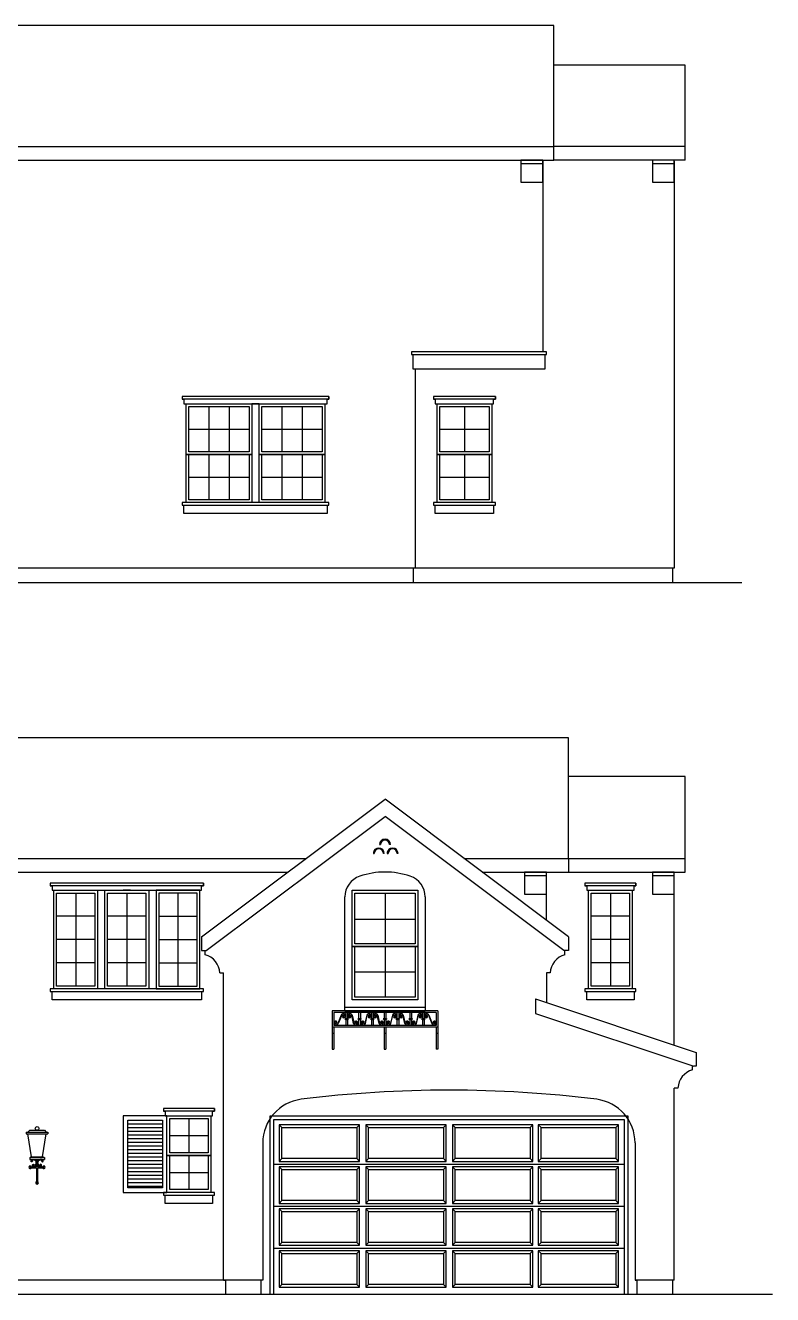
# Model space of a CAD drawing. Extents: x -5023 to 1783, y -1938 to 0.
# Drawn here: x -2424 to -2014, y -786 to -90 of the extents above; entities that cross this region are included whole.
import ezdxf

# ---------------------------------------------------------------- set-up
doc = ezdxf.new("R2010")
doc.units = 0
doc.header["$LTSCALE"] = 48
doc.header["$MEASUREMENT"] = 0
for name, color, linetype in [('1EL-7', 7, 'CONTINUOUS'), ('A-EXT ELEV', 7, 'CONTINUOUS'), ('A-EXT ELEV CORBELS', 3, 'CONTINUOUS'), ('A-EXT ELEV DR-WDO', 240, 'CONTINUOUS'), ('A-EXT ELEV TRIM', 42, 'CONTINUOUS'), ('A-SECT', 7, 'CONTINUOUS'), ('EL-BASE', 1, 'CONTINUOUS')]:
    doc.layers.add(name, color=color, linetype=linetype)

# ---------------------------------------------------------------- blocks, each defined once
blk = doc.blocks.new('A$C4E281F30')
at = {"layer": 'A-EXT ELEV DR-WDO'}
for p, q in [((-191, -5), (-191, -25)), ((-147, -5), (-191, -5)), ((-191, -5), (-189.5, -6.5)), ((-189.5, -6.5), (-148.5, -6.5)), ((-189.5, -23.5), (-189.5, -6.5)), ((-147, -5), (-148.5, -6.5)), ((-148.5, -6.5), (-148.5, -23.5)), ((-147, -25), (-147, -5)), ((-143.5, -5), (-143.5, -25)), ((-99.5, -5), (-143.5, -5)), ((-143.5, -5), (-142, -6.5)), ((-142, -6.5), (-101, -6.5)), ((-142, -23.5), (-142, -6.5)), ((-99.5, -5), (-101, -6.5)), ((-101, -6.5), (-101, -23.5)), ((-99.5, -25), (-99.5, -5)), ((-96, -5), (-96, -25)), ((-52, -5), (-96, -5)), ((-96, -5), (-94.5, -6.5)), ((-94.5, -6.5), (-53.5, -6.5)), ((-94.5, -23.5), (-94.5, -6.5)), ((-52, -5), (-53.5, -6.5)), ((-53.5, -6.5), (-53.5, -23.5)), ((-52, -25), (-52, -5)), ((-49, -5), (-49, -25)), ((-5, -5), (-49, -5)), ((-49, -5), (-47.5, -6.5)), ((-47.5, -6.5), (-6.5, -6.5)), ((-47.5, -23.5), (-47.5, -6.5)), ((-5, -5), (-6.5, -6.5)), ((-6.5, -6.5), (-6.5, -23.5)), ((-5, -25), (-5, -5)), ((-194, -26.5), (-5, -26.5)), ((-191, -25), (-189.5, -23.5)), ((-191, -25), (-147, -25)), ((-148.5, -23.5), (-189.5, -23.5)), ((-147, -25), (-148.5, -23.5)), ((-143.5, -25), (-142, -23.5)), ((-143.5, -25), (-99.5, -25)), ((-101, -23.5), (-142, -23.5)), ((-99.5, -25), (-101, -23.5)), ((-96, -25), (-94.5, -23.5)), ((-96, -25), (-52, -25)), ((-53.5, -23.5), (-94.5, -23.5)), ((-52, -25), (-53.5, -23.5)), ((-49, -25), (-47.5, -23.5)), ((-49, -25), (-5, -25)), ((-6.5, -23.5), (-47.5, -23.5)), ((-5, -25), (-6.5, -23.5)), ((-5, -26.5), (-2, -26.5)), ((-191, -28), (-191, -48)), ((-147, -28), (-191, -28)), ((-191, -28), (-189.5, -29.5)), ((-189.5, -29.5), (-148.5, -29.5)), ((-189.5, -46.5), (-189.5, -29.5)), ((-147, -28), (-148.5, -29.5)), ((-148.5, -29.5), (-148.5, -46.5)), ((-147, -48), (-147, -28)), ((-143.5, -28), (-143.5, -48)), ((-99.5, -28), (-143.5, -28)), ((-143.5, -28), (-142, -29.5)), ((-142, -29.5), (-101, -29.5)), ((-142, -46.5), (-142, -29.5)), ((-99.5, -28), (-101, -29.5)), ((-101, -29.5), (-101, -46.5)), ((-99.5, -48), (-99.5, -28)), ((-96, -28), (-96, -48)), ((-52, -28), (-96, -28)), ((-96, -28), (-94.5, -29.5)), ((-94.5, -29.5), (-53.5, -29.5)), ((-94.5, -46.5), (-94.5, -29.5)), ((-52, -28), (-53.5, -29.5)), ((-53.5, -29.5), (-53.5, -46.5)), ((-52, -48), (-52, -28)), ((-49, -28), (-49, -48)), ((-5, -28), (-49, -28)), ((-49, -28), (-47.5, -29.5)), ((-47.5, -29.5), (-6.5, -29.5)), ((-47.5, -46.5), (-47.5, -29.5)), ((-5, -28), (-6.5, -29.5)), ((-6.5, -29.5), (-6.5, -46.5)), ((-5, -48), (-5, -28)), ((-191, -48), (-189.5, -46.5)), ((-191, -48), (-147, -48)), ((-148.5, -46.5), (-189.5, -46.5)), ((-147, -48), (-148.5, -46.5)), ((-143.5, -48), (-142, -46.5)), ((-143.5, -48), (-99.5, -48)), ((-101, -46.5), (-142, -46.5)), ((-99.5, -48), (-101, -46.5)), ((-96, -48), (-94.5, -46.5)), ((-96, -48), (-52, -48)), ((-53.5, -46.5), (-94.5, -46.5)), ((-52, -48), (-53.5, -46.5)), ((-49, -48), (-47.5, -46.5)), ((-49, -48), (-5, -48)), ((-6.5, -46.5), (-47.5, -46.5)), ((-5, -48), (-6.5, -46.5)), ((-194, -49.5), (-5, -49.5)), ((-191, -51), (-191, -71)), ((-147, -51), (-191, -51)), ((-191, -51), (-189.5, -52.5)), ((-189.5, -52.5), (-148.5, -52.5)), ((-189.5, -69.5), (-189.5, -52.5)), ((-147, -51), (-148.5, -52.5)), ((-148.5, -52.5), (-148.5, -69.5)), ((-147, -71), (-147, -51)), ((-143.5, -51), (-143.5, -71)), ((-99.5, -51), (-143.5, -51)), ((-143.5, -51), (-142, -52.5)), ((-142, -52.5), (-101, -52.5)), ((-142, -69.5), (-142, -52.5)), ((-99.5, -51), (-101, -52.5)), ((-101, -52.5), (-101, -69.5)), ((-99.5, -71), (-99.5, -51)), ((-96, -51), (-96, -71)), ((-52, -51), (-96, -51)), ((-96, -51), (-94.5, -52.5)), ((-94.5, -52.5), (-53.5, -52.5)), ((-94.5, -69.5), (-94.5, -52.5)), ((-52, -51), (-53.5, -52.5)), ((-53.5, -52.5), (-53.5, -69.5)), ((-52, -71), (-52, -51)), ((-49, -51), (-49, -71)), ((-5, -51), (-49, -51)), ((-49, -51), (-47.5, -52.5)), ((-47.5, -52.5), (-6.5, -52.5)), ((-47.5, -69.5), (-47.5, -52.5)), ((-5, -51), (-6.5, -52.5)), ((-6.5, -52.5), (-6.5, -69.5)), ((-5, -49.5), (-2, -49.5)), ((-5, -71), (-5, -51)), ((-191, -71), (-189.5, -69.5)), ((-148.5, -69.5), (-189.5, -69.5)), ((-147, -71), (-148.5, -69.5)), ((-143.5, -71), (-142, -69.5)), ((-101, -69.5), (-142, -69.5)), ((-99.5, -71), (-101, -69.5)), ((-96, -71), (-94.5, -69.5)), ((-53.5, -69.5), (-94.5, -69.5)), ((-52, -71), (-53.5, -69.5)), ((-49, -71), (-47.5, -69.5)), ((-6.5, -69.5), (-47.5, -69.5)), ((-5, -71), (-6.5, -69.5)), ((-194, -72.5), (-5, -72.5)), ((-191, -71), (-147, -71)), ((-191, -74), (-191, -94)), ((-147, -74), (-191, -74)), ((-191, -74), (-189.5, -75.5)), ((-189.5, -75.5), (-148.5, -75.5)), ((-189.5, -92.5), (-189.5, -75.5)), ((-147, -74), (-148.5, -75.5)), ((-148.5, -75.5), (-148.5, -92.5)), ((-147, -94), (-147, -74)), ((-143.5, -71), (-99.5, -71)), ((-143.5, -74), (-143.5, -94)), ((-99.5, -74), (-143.5, -74)), ((-143.5, -74), (-142, -75.5)), ((-142, -75.5), (-101, -75.5)), ((-142, -92.5), (-142, -75.5)), ((-99.5, -74), (-101, -75.5)), ((-101, -75.5), (-101, -92.5)), ((-99.5, -94), (-99.5, -74)), ((-96, -71), (-52, -71)), ((-96, -74), (-96, -94)), ((-52, -74), (-96, -74)), ((-96, -74), (-94.5, -75.5)), ((-94.5, -75.5), (-53.5, -75.5)), ((-94.5, -92.5), (-94.5, -75.5)), ((-52, -74), (-53.5, -75.5)), ((-53.5, -75.5), (-53.5, -92.5)), ((-52, -94), (-52, -74)), ((-49, -71), (-5, -71)), ((-49, -74), (-49, -94)), ((-5, -74), (-49, -74)), ((-49, -74), (-47.5, -75.5)), ((-49, -74), (-49, -94)), ((-5, -74), (-49, -74)), ((-49, -74), (-47.5, -75.5)), ((-47.5, -75.5), (-6.5, -75.5)), ((-47.5, -92.5), (-47.5, -75.5)), ((-47.5, -75.5), (-6.5, -75.5)), ((-47.5, -92.5), (-47.5, -75.5)), ((-5, -74), (-6.5, -75.5)), ((-5, -74), (-6.5, -75.5)), ((-6.5, -75.5), (-6.5, -92.5)), ((-6.5, -75.5), (-6.5, -92.5)), ((-5, -72.5), (-2, -72.5)), ((-5, -94), (-5, -74)), ((-5, -94), (-5, -74)), ((-191, -94), (-189.5, -92.5)), ((-191, -94), (-147, -94)), ((-148.5, -92.5), (-189.5, -92.5)), ((-147, -94), (-148.5, -92.5)), ((-143.5, -94), (-142, -92.5)), ((-143.5, -94), (-99.5, -94)), ((-101, -92.5), (-142, -92.5)), ((-99.5, -94), (-101, -92.5)), ((-96, -94), (-94.5, -92.5)), ((-96, -94), (-52, -94)), ((-53.5, -92.5), (-94.5, -92.5)), ((-52, -94), (-53.5, -92.5)), ((-49, -94), (-47.5, -92.5)), ((-49, -94), (-47.5, -92.5)), ((-49, -94), (-5, -94)), ((-49, -94), (-5, -94)), ((-6.5, -92.5), (-47.5, -92.5)), ((-6.5, -92.5), (-47.5, -92.5)), ((-5, -94), (-6.5, -92.5)), ((-5, -94), (-6.5, -92.5))]:
    blk.add_line(p, q, dxfattribs=at)
blk.add_lwpolyline([(-196, -98), (-196, 0), (0, 0), (0, -98)], dxfattribs=at)
blk.add_lwpolyline([(-194, -2), (-2, -2), (-2, -98), (-194, -98)], close=True, dxfattribs=at)
blk = doc.blocks.new('A$C251E2BD5')
at = {"layer": 'A-EXT ELEV DR-WDO'}
for p, q in [((-12, -1.5), (-12, -52.5)), ((-1.5, -14.25), (-22.5, -14.25)), ((-1.5, -27), (-22.5, -27)), ((-1.5, -39.75), (-22.5, -39.75))]:
    blk.add_line(p, q, dxfattribs=at)
for points in [[(-24, 0), (0, 0), (0, -54), (-24, -54)], [(-22.5, -1.5), (-1.5, -1.5), (-1.5, -52.5), (-22.5, -52.5)]]:
    blk.add_lwpolyline(points, close=True, dxfattribs=at)

msp = doc.modelspace()

# ---------------------------------------------------------------- linework, layer by layer
at = {"layer": '1EL-7'}
for p, q in [((-2316.9208, -609.26112), (-2314.92126, -609.26112)), ((-2135.92172, -609.26112), (-2137.92126, -609.26112)), ((-2248.42126, -630), (-2204.42126, -630)), ((-2065.92172, -672.34348), (-2067.92126, -672.34348))]:
    msp.add_line(p, q, dxfattribs=at)
for centre, radius, start, end in [((-2191.42126, -1331.14037), 657.64037, 82.92571587, 97.07428413), ((-2269.42126, -702.31913), 24, 97.16249233, 180), ((-2113.42126, -702.31913), 24, 0, 82.83750767)]:
    msp.add_arc(centre, radius, start, end, dxfattribs=at)
at = {"layer": 'A-EXT ELEV'}
for p, q in [((-2133.92126, -90.15286), (-2705.92126, -90.15286)), ((-2133.92126, -156.52786), (-2133.92126, -90.15286)), ((-2061.92126, -111.90286), (-2133.92126, -111.90286)), ((-2061.92126, -164.02786), (-2061.92126, -111.90286)), ((-2775.92126, -156.52786), (-2133.92126, -156.52786)), ((-2133.92126, -164.02786), (-2133.92126, -156.52786)), ((-2061.92126, -156.52786), (-2133.92126, -156.52786)), ((-2775.92126, -164.02786), (-2133.92126, -164.02786)), ((-2139.92126, -164.52786), (-2139.92126, -269)), ((-2061.92126, -164.02786), (-2133.92126, -164.02786)), ((-2067.92126, -164.52786), (-2067.92126, -387.5)), ((-2209.92812, -278.5), (-2209.92812, -387.5)), ((-2295.42812, -297.5), (-2299.42812, -297.5)), ((-2067.92126, -387.5), (-2553.92126, -387.5)), ((-2209.92812, -387.5), (-2210.92812, -387.5)), ((-2210.92812, -387.5), (-2210.92812, -395.5)), ((-2067.92126, -387.5), (-2068.92126, -387.5)), ((-2068.92126, -387.5), (-2068.92126, -395.5)), ((-2030.87872, -395.5), (-2832.0213, -395.5)), ((-2125.92126, -480.52786), (-2660.42126, -480.52786)), ((-2125.92126, -546.52786), (-2125.92126, -480.52786)), ((-2061.92126, -501.65286), (-2125.92126, -501.65286)), ((-2061.92126, -546.52786), (-2061.92126, -501.65286)), ((-2326.92126, -589.5), (-2226.42126, -514.125)), ((-2125.92126, -589.5), (-2226.42126, -514.125)), ((-2324.42126, -597), (-2226.42126, -523.5)), ((-2128.42126, -597), (-2226.42126, -523.5)), ((-2229.42126, -538.94765), (-2228.92126, -538.94765)), ((-2223.42126, -538.94765), (-2223.92126, -538.94765)), ((-2775.92126, -546.52786), (-2269.62508, -546.52786)), ((-2232.83403, -543.84686), (-2232.33403, -543.84686)), ((-2226.83403, -543.84686), (-2227.33403, -543.84686)), ((-2225.30095, -543.84686), (-2224.80095, -543.84686)), ((-2219.30095, -543.84686), (-2219.80095, -543.84686)), ((-2183.21744, -546.52786), (-2061.92126, -546.52786)), ((-2125.92126, -546.52786), (-2125.92126, -554.02786)), ((-2061.92126, -554.02786), (-2061.92126, -546.52786)), ((-2775.92126, -554.02786), (-2279.62508, -554.02786)), ((-2173.21744, -554.02786), (-2061.92126, -554.02786)), ((-2137.92126, -580.5), (-2137.92126, -554.02786)), ((-2067.92126, -648.84348), (-2067.92126, -554.02786)), ((-2326.92126, -589.5), (-2326.92126, -597)), ((-2125.92126, -589.5), (-2125.92126, -597)), ((-2326.92126, -597), (-2324.42126, -597)), ((-2324.9208, -599.26112), (-2324.9208, -597)), ((-2125.92126, -597), (-2128.42126, -597)), ((-2127.92172, -599.26112), (-2127.92172, -597)), ((-2137.92126, -609.26112), (-2137.92126, -625.51015)), ((-2143.92126, -623.51015), (-2143.92126, -631.41584)), ((-2143.92126, -623.51015), (-2055.92126, -652.84348)), ((-2248.42126, -628), (-2204.42126, -628)), ((-2143.92126, -631.41584), (-2057.13834, -660.34348)), ((-2055.92126, -652.84348), (-2055.92126, -660.34348)), ((-2057.92172, -662.34348), (-2057.92172, -660.08236)), ((-2055.92126, -660.34348), (-2057.13834, -660.34348)), ((-2067.92126, -777.5), (-2067.92126, -672.34348)), ((-2293.42126, -777.5), (-2769.92126, -777.5)), ((-2067.92126, -777.5), (-2089.42126, -777.5)), ((-2068.92126, -777.5), (-2068.92126, -785.5)), ((-2068.92126, -777.5), (-2068.92126, -785.5)), ((-2014.02475, -785.5), (-2826.57532, -785.5))]:
    msp.add_line(p, q, dxfattribs=at)
for centre, radius, start, end in [((-2229.83403, -543.84686), 3, 0, 180), ((-2229.83403, -543.84686), 3, 135, 180), ((-2229.83403, -543.84686), 2.5, 0, 180), ((-2226.42126, -538.94765), 3, 0, 180), ((-2226.42126, -538.94765), 3, 135, 180), ((-2226.42126, -538.94765), 2.5, 0, 180), ((-2222.30095, -543.84686), 3, 0, 180), ((-2222.30095, -543.84686), 3, 135, 180), ((-2222.30095, -543.84686), 2.5, 0, 180), ((-2327.96986, -609.90037), 11.06753, 3.31116534, 74.00845117), ((-2124.87266, -609.90037), 11.06753, 105.99154883, 176.68883466), ((-2054.87266, -672.98273), 11.06753, 105.99154883, 176.68883466)]:
    msp.add_arc(centre, radius, start, end, dxfattribs=at)
at = {"layer": 'A-EXT ELEV CORBELS'}
for points in [[(-2139.92126, -166.02786), (-2139.92126, -164.02786), (-2151.92126, -164.02786), (-2151.92126, -176.02786), (-2139.92126, -176.02786), (-2139.92126, -166.02786), (-2151.92126, -166.02786)], [(-2067.92126, -166.02786), (-2067.92126, -164.02786), (-2079.92126, -164.02786), (-2079.92126, -176.02786), (-2067.92126, -176.02786), (-2067.92126, -166.02786), (-2079.92126, -166.02786)], [(-2137.92126, -556.02786), (-2137.92126, -554.02786), (-2149.92126, -554.02786), (-2149.92126, -566.02786), (-2137.92126, -566.02786), (-2137.92126, -556.02786), (-2149.92126, -556.02786)], [(-2067.92126, -556.02786), (-2067.92126, -554.02786), (-2079.92126, -554.02786), (-2079.92126, -566.02786), (-2067.92126, -566.02786), (-2067.92126, -556.02786), (-2079.92126, -556.02786)]]:
    msp.add_lwpolyline(points, dxfattribs=at)
at = {"layer": 'A-EXT ELEV DR-WDO'}
for p, q in [((-2322.92812, -299), (-2322.92812, -323.75)), ((-2311.92812, -299), (-2311.92812, -323.75)), ((-2282.92812, -299), (-2282.92812, -323.75)), ((-2271.92812, -299), (-2271.92812, -323.75)), ((-2182.92812, -299), (-2182.92812, -323.75)), ((-2333.92812, -311.375), (-2300.92812, -311.375)), ((-2293.92812, -311.375), (-2260.92812, -311.375)), ((-2196.42812, -311.375), (-2169.42812, -311.375)), ((-2299.42812, -325.25), (-2335.42812, -325.25)), ((-2322.92812, -325.25), (-2322.92812, -350)), ((-2311.92812, -325.25), (-2311.92812, -350)), ((-2259.42812, -325.25), (-2295.42812, -325.25)), ((-2282.92812, -325.25), (-2282.92812, -350)), ((-2271.92812, -325.25), (-2271.92812, -350)), ((-2167.92812, -325.25), (-2197.92812, -325.25)), ((-2182.92812, -325.25), (-2182.92812, -350)), ((-2333.92812, -337.625), (-2300.92812, -337.625)), ((-2293.92812, -337.625), (-2260.92812, -337.625)), ((-2196.42812, -337.625), (-2169.42812, -337.625)), ((-2226.42126, -565.5), (-2226.42126, -593.25)), ((-2242.92126, -579.7415), (-2209.92126, -579.7415)), ((-2208.42126, -594.75), (-2244.42126, -594.75)), ((-2226.42126, -594.75), (-2226.42126, -622.5)), ((-2242.92126, -608.625), (-2209.92126, -608.625)), ((-2333.92126, -689), (-2333.92126, -707.75)), ((-2344.42126, -698.375), (-2323.42126, -698.375)), ((-2321.92126, -709.25), (-2345.92126, -709.25)), ((-2333.92126, -709.25), (-2333.92126, -728)), ((-2344.42126, -718.625), (-2323.42126, -718.625))]:
    msp.add_line(p, q, dxfattribs=at)
for points in [[(-2335.42812, -297.5), (-2299.42812, -297.5), (-2299.42812, -325.25), (-2335.42812, -325.25)], [(-2335.42812, -297.5), (-2299.42812, -297.5), (-2299.42812, -351.5), (-2335.42812, -351.5)], [(-2295.42812, -297.5), (-2259.42812, -297.5), (-2259.42812, -325.25), (-2295.42812, -325.25)], [(-2295.42812, -297.5), (-2259.42812, -297.5), (-2259.42812, -351.5), (-2295.42812, -351.5)], [(-2197.92812, -297.5), (-2167.92812, -297.5), (-2167.92812, -325.25), (-2197.92812, -325.25)], [(-2197.92812, -297.5), (-2167.92812, -297.5), (-2167.92812, -351.5), (-2197.92812, -351.5)], [(-2333.92812, -299), (-2300.92812, -299), (-2300.92812, -323.75), (-2333.92812, -323.75)], [(-2293.92812, -299), (-2260.92812, -299), (-2260.92812, -323.75), (-2293.92812, -323.75)], [(-2196.42812, -299), (-2169.42812, -299), (-2169.42812, -323.75), (-2196.42812, -323.75)], [(-2335.42812, -325.25), (-2299.42812, -325.25), (-2299.42812, -351.5), (-2335.42812, -351.5)], [(-2333.92812, -325.25), (-2300.92812, -325.25), (-2300.92812, -350), (-2333.92812, -350)], [(-2295.42812, -325.25), (-2259.42812, -325.25), (-2259.42812, -351.5), (-2295.42812, -351.5)], [(-2293.92812, -325.25), (-2260.92812, -325.25), (-2260.92812, -350), (-2293.92812, -350)], [(-2197.92812, -325.25), (-2167.92812, -325.25), (-2167.92812, -351.5), (-2197.92812, -351.5)], [(-2196.42812, -325.25), (-2169.42812, -325.25), (-2169.42812, -350), (-2196.42812, -350)], [(-2244.42126, -564), (-2208.42126, -564), (-2208.42126, -594.75), (-2244.42126, -594.75)], [(-2244.42126, -564), (-2208.42126, -564), (-2208.42126, -624), (-2244.42126, -624)], [(-2242.92126, -565.5), (-2209.92126, -565.5), (-2209.92126, -593.25), (-2242.92126, -593.25)], [(-2244.42126, -594.75), (-2208.42126, -594.75), (-2208.42126, -624), (-2244.42126, -624)], [(-2242.92126, -594.75), (-2209.92126, -594.75), (-2209.92126, -622.5), (-2242.92126, -622.5)], [(-2345.92126, -687.5), (-2321.92126, -687.5), (-2321.92126, -709.25), (-2345.92126, -709.25)], [(-2345.92126, -687.5), (-2321.92126, -687.5), (-2321.92126, -729.5), (-2345.92126, -729.5)], [(-2344.42126, -689), (-2323.42126, -689), (-2323.42126, -707.75), (-2344.42126, -707.75)], [(-2345.92126, -709.25), (-2321.92126, -709.25), (-2321.92126, -729.5), (-2345.92126, -729.5)], [(-2344.42126, -709.25), (-2323.42126, -709.25), (-2323.42126, -728), (-2344.42126, -728)]]:
    msp.add_lwpolyline(points, close=True, dxfattribs=at)
at = {"layer": 'A-EXT ELEV TRIM'}
msp.add_line((-2365.93093, -564), (-2369.93093, -564), dxfattribs=at)
for points in [[(-2138.92126, -270.5), (-2137.92126, -270.5), (-2137.92126, -269), (-2211.99771, -269), (-2211.99771, -270.5), (-2138.92126, -270.5), (-2138.92126, -278.5), (-2210.99771, -278.5), (-2210.99771, -270.5)], [(-2257.19731, -293.5), (-2337.65892, -293.5), (-2337.65892, -295), (-2336.65892, -295), (-2336.65892, -297.5), (-2258.19731, -297.5), (-2258.19731, -295), (-2257.19731, -295), (-2257.19731, -293.5), (-2257.19731, -295), (-2337.65892, -295)], [(-2165.92812, -293.5), (-2199.92812, -293.5), (-2199.92812, -295), (-2198.92812, -295), (-2198.92812, -297.5), (-2166.92812, -297.5), (-2166.92812, -295), (-2165.92812, -295), (-2165.92812, -293.5), (-2165.92812, -295), (-2199.92812, -295)], [(-2258.19731, -353), (-2257.19731, -353), (-2257.19731, -351.5), (-2337.65892, -351.5), (-2337.65892, -353), (-2258.19731, -353), (-2258.19731, -357.5), (-2336.65892, -357.5), (-2336.65892, -353)], [(-2166.92812, -353), (-2165.92812, -353), (-2165.92812, -351.5), (-2199.92812, -351.5), (-2199.92812, -353), (-2166.92812, -353), (-2166.92812, -357.5), (-2198.92812, -357.5), (-2198.92812, -353)], [(-2325.93093, -560), (-2409.93093, -560), (-2409.93093, -561.5), (-2408.93093, -561.5), (-2408.93093, -564), (-2326.93093, -564), (-2326.93093, -561.5), (-2325.93093, -561.5), (-2325.93093, -560), (-2325.93093, -561.5), (-2409.93093, -561.5)], [(-2088.92126, -560), (-2116.92126, -560), (-2116.92126, -561.5), (-2115.92126, -561.5), (-2115.92126, -564), (-2089.92126, -564), (-2089.92126, -561.5), (-2088.92126, -561.5), (-2088.92126, -560), (-2088.92126, -561.5), (-2116.92126, -561.5)], [(-2326.93093, -619.5), (-2325.93093, -619.5), (-2325.93093, -618), (-2409.93093, -618), (-2409.93093, -619.5), (-2326.93093, -619.5), (-2326.93093, -624), (-2408.93093, -624), (-2408.93093, -619.5)], [(-2089.92126, -619.5), (-2088.92126, -619.5), (-2088.92126, -618), (-2116.92126, -618), (-2116.92126, -619.5), (-2089.92126, -619.5), (-2089.92126, -624), (-2115.92126, -624), (-2115.92126, -619.5)], [(-2319.92126, -683.5), (-2347.92126, -683.5), (-2347.92126, -685), (-2346.92126, -685), (-2346.92126, -687.5), (-2320.92126, -687.5), (-2320.92126, -685), (-2319.92126, -685), (-2319.92126, -683.5), (-2319.92126, -685), (-2347.92126, -685)], [(-2320.92126, -731), (-2319.92126, -731), (-2319.92126, -729.5), (-2347.92126, -729.5), (-2347.92126, -731), (-2320.92126, -731), (-2320.92126, -735.5), (-2346.92126, -735.5), (-2346.92126, -731)]]:
    msp.add_lwpolyline(points, dxfattribs=at)
at = {"layer": 'A-SECT'}
for p, q in [((-2248.42126, -630), (-2248.42126, -567.63859)), ((-2204.42126, -567.63859), (-2204.42126, -630)), ((-2314.92126, -777.5), (-2314.92126, -609.26112)), ((-2204.42126, -630), (-2248.42126, -630)), ((-2293.42126, -702.31913), (-2293.42126, -777.5)), ((-2089.42126, -702.31913), (-2089.42126, -777.5)), ((-2314.92126, -777.5), (-2313.92126, -777.5)), ((-2313.92126, -777.5), (-2313.92126, -785.5)), ((-2293.42126, -777.5), (-2294.42126, -777.5)), ((-2294.42126, -777.5), (-2294.42126, -785.5)), ((-2089.42126, -777.5), (-2088.42126, -777.5)), ((-2088.42126, -777.5), (-2088.42126, -785.5))]:
    msp.add_line(p, q, dxfattribs=at)
for centre, radius, start, end in [((-2236.42126, -567.63859), 12, 108.61146397, 180), ((-2226.42126, -597.33333), 43.33333, 71.38853603, 108.61146397), ((-2216.42126, -567.63859), 12, 0, 71.38853603)]:
    msp.add_arc(centre, radius, start, end, dxfattribs=at)
at = {"layer": 'EL-BASE', "color": 2}
for p, q in [((-2255.42126, -630), (-2255.42126, -639)), ((-2197.42126, -630), (-2255.42126, -630)), ((-2254.42126, -631), (-2254.42126, -638)), ((-2198.42126, -631), (-2254.42126, -631)), ((-2198.42126, -631), (-2198.42126, -638)), ((-2197.42126, -630), (-2197.42126, -639)), ((-2197.42126, -639), (-2255.42126, -639)), ((-2198.42126, -638), (-2254.42126, -638)), ((-2254.42126, -642.5), (-2255.42126, -642.5)), ((-2225.92126, -642.5), (-2226.92126, -642.5)), ((-2197.42126, -642.5), (-2198.42126, -642.5)), ((-2423.12822, -696.45674), (-2423.12822, -697.45674)), ((-2423.12822, -696.45674), (-2422.12822, -696.45674)), ((-2423.12822, -697.45674), (-2422.12822, -697.45674)), ((-2421.12822, -695.45674), (-2422.12822, -696.45674)), ((-2420.20514, -709.95674), (-2422.12822, -697.45674)), ((-2421.12822, -695.45674), (-2413.12822, -695.45674)), ((-2414.0513, -709.95674), (-2412.12822, -697.45674)), ((-2413.12822, -695.45674), (-2412.12822, -696.45674)), ((-2412.12822, -696.45674), (-2411.12822, -696.45674)), ((-2412.12822, -697.45674), (-2411.12822, -697.45674)), ((-2411.12822, -696.45674), (-2411.12822, -697.45674)), ((-2421.12822, -710.45674), (-2420.62822, -710.45674)), ((-2421.12822, -710.45674), (-2421.12822, -711.45674)), ((-2421.12822, -711.45674), (-2413.12822, -711.45674)), ((-2420.87822, -715.45674), (-2417.37822, -715.45674)), ((-2420.87822, -715.95674), (-2417.37822, -715.95674)), ((-2420.62822, -709.95674), (-2420.20514, -709.95674)), ((-2420.62822, -709.95674), (-2420.62822, -710.45674)), ((-2417.37822, -711.45674), (-2417.37822, -715.45674)), ((-2417.37822, -715.95674), (-2417.37822, -724.20674)), ((-2416.87822, -711.45674), (-2416.87822, -715.45674)), ((-2416.87822, -715.45674), (-2413.37822, -715.45674)), ((-2416.87822, -715.95674), (-2416.87822, -724.20674)), ((-2416.87822, -715.95674), (-2413.37822, -715.95674)), ((-2414.0513, -709.95674), (-2413.62822, -709.95674)), ((-2413.62822, -709.95674), (-2413.62822, -710.45674)), ((-2413.62822, -710.45674), (-2413.12822, -710.45674)), ((-2413.12822, -710.45674), (-2413.12822, -711.45674))]:
    msp.add_line(p, q, dxfattribs=at)
at = {"layer": 'EL-BASE', "color": 1}
for p, q in [((-2250.39917, -632.4474), (-2252.32609, -636.94381)), ((-2250.15365, -632.49464), (-2252.08057, -636.99105)), ((-2243.63769, -636.99105), (-2244.68888, -632.49464)), ((-2244.44335, -632.4474), (-2243.39216, -636.94381)), ((-2236.39917, -632.4474), (-2237.45037, -636.94381)), ((-2237.20484, -636.99105), (-2236.15365, -632.49464)), ((-2229.63769, -636.99105), (-2230.68888, -632.49464)), ((-2230.44335, -632.4474), (-2229.39216, -636.94381)), ((-2222.39917, -632.4474), (-2223.45037, -636.94381)), ((-2223.20484, -636.99105), (-2222.15365, -632.49464)), ((-2215.63769, -636.99105), (-2216.68888, -632.49464)), ((-2216.44335, -632.4474), (-2215.39216, -636.94381)), ((-2208.39917, -632.4474), (-2209.45037, -636.94381)), ((-2209.20484, -636.99105), (-2208.15365, -632.49464)), ((-2202.68888, -632.49464), (-2200.76196, -636.99105)), ((-2202.44335, -632.4474), (-2200.51643, -636.94381)), ((-2247.92126, -634.25), (-2246.92126, -634.25)), ((-2247.92126, -634.75), (-2246.92126, -634.75)), ((-2240.92126, -634.25), (-2239.92126, -634.25)), ((-2240.92126, -634.75), (-2239.92126, -634.75)), ((-2233.92126, -634.25), (-2232.92126, -634.25)), ((-2233.92126, -634.75), (-2232.92126, -634.75)), ((-2226.92126, -634.25), (-2225.92126, -634.25)), ((-2226.92126, -634.75), (-2225.92126, -634.75)), ((-2219.92126, -634.25), (-2218.92126, -634.25)), ((-2219.92126, -634.75), (-2218.92126, -634.75)), ((-2212.92126, -634.25), (-2211.92126, -634.25)), ((-2212.92126, -634.75), (-2211.92126, -634.75)), ((-2205.92126, -634.25), (-2204.92126, -634.25)), ((-2205.92126, -634.75), (-2204.92126, -634.75)), ((-2255.42126, -642.5), (-2255.42126, -651)), ((-2254.42126, -642.5), (-2254.42126, -651)), ((-2226.92126, -642.5), (-2226.92126, -651)), ((-2225.92126, -642.5), (-2225.92126, -651)), ((-2198.42126, -642.5), (-2198.42126, -651)), ((-2197.42126, -642.5), (-2197.42126, -651)), ((-2255.42126, -651), (-2254.42126, -651)), ((-2226.92126, -651), (-2225.92126, -651)), ((-2197.42126, -651), (-2198.42126, -651)), ((-2367.42126, -692), (-2348.42126, -692)), ((-2367.42126, -694), (-2348.42126, -694)), ((-2422.12822, -696.45674), (-2412.12822, -696.45674)), ((-2422.12822, -697.45674), (-2412.12822, -697.45674)), ((-2367.42126, -696), (-2348.42126, -696)), ((-2367.42126, -698), (-2348.42126, -698)), ((-2367.42126, -700), (-2348.42126, -700)), ((-2367.42126, -702), (-2348.42126, -702)), ((-2367.42126, -704), (-2348.42126, -704)), ((-2367.42126, -706), (-2348.42126, -706)), ((-2367.42126, -708), (-2348.42126, -708)), ((-2420.62822, -710.45674), (-2413.62822, -710.45674)), ((-2420.20514, -709.95674), (-2414.0513, -709.95674)), ((-2367.42126, -710), (-2348.42126, -710)), ((-2367.42126, -712), (-2348.42126, -712)), ((-2367.42126, -714), (-2348.42126, -714)), ((-2367.42126, -716), (-2348.42126, -716)), ((-2367.42126, -718), (-2348.42126, -718)), ((-2367.42126, -720), (-2348.42126, -720)), ((-2367.42126, -722), (-2348.42126, -722)), ((-2367.42126, -724), (-2348.42126, -724)), ((-2367.42126, -726), (-2348.42126, -726))]:
    msp.add_line(p, q, dxfattribs=at)
at = {"layer": 'EL-BASE'}
for p, q in [((-2247.92126, -631), (-2247.92126, -634.25)), ((-2246.92126, -631), (-2246.92126, -634.25)), ((-2240.92126, -631), (-2240.92126, -634.25)), ((-2239.92126, -631), (-2239.92126, -634.25)), ((-2233.92126, -631), (-2233.92126, -634.25)), ((-2232.92126, -631), (-2232.92126, -634.25)), ((-2226.92126, -631), (-2226.92126, -634.25)), ((-2225.92126, -631), (-2225.92126, -634.25)), ((-2219.92126, -631), (-2219.92126, -634.25)), ((-2218.92126, -631), (-2218.92126, -634.25)), ((-2212.92126, -631), (-2212.92126, -634.25)), ((-2211.92126, -631), (-2211.92126, -634.25)), ((-2205.92126, -631), (-2205.92126, -634.25)), ((-2204.92126, -631), (-2204.92126, -634.25)), ((-2255.42126, -639), (-2255.42126, -642.5)), ((-2254.42126, -639), (-2254.42126, -642.5)), ((-2247.92126, -634.25), (-2248.42126, -634.5)), ((-2248.42126, -634.5), (-2246.42126, -634.5)), ((-2248.42126, -634.5), (-2247.92126, -634.75)), ((-2247.92126, -634.75), (-2247.92126, -638)), ((-2246.92126, -634.25), (-2246.42126, -634.5)), ((-2246.42126, -634.5), (-2246.92126, -634.75)), ((-2246.92126, -634.75), (-2246.92126, -638)), ((-2240.92126, -634.25), (-2241.42126, -634.5)), ((-2241.42126, -634.5), (-2240.92126, -634.75)), ((-2241.42126, -634.5), (-2239.42126, -634.5)), ((-2240.92126, -634.75), (-2240.92126, -638)), ((-2239.92126, -634.25), (-2239.42126, -634.5)), ((-2239.42126, -634.5), (-2239.92126, -634.75)), ((-2239.92126, -634.75), (-2239.92126, -638)), ((-2233.92126, -634.25), (-2234.42126, -634.5)), ((-2234.42126, -634.5), (-2233.92126, -634.75)), ((-2234.42126, -634.5), (-2232.42126, -634.5)), ((-2233.92126, -634.75), (-2233.92126, -638)), ((-2232.92126, -634.25), (-2232.42126, -634.5)), ((-2232.42126, -634.5), (-2232.92126, -634.75)), ((-2232.92126, -634.75), (-2232.92126, -638)), ((-2226.92126, -634.25), (-2227.42126, -634.5)), ((-2227.42126, -634.5), (-2226.92126, -634.75)), ((-2227.42126, -634.5), (-2225.42126, -634.5)), ((-2226.92126, -634.75), (-2226.92126, -638)), ((-2226.92126, -639), (-2226.92126, -642.5)), ((-2225.92126, -634.25), (-2225.42126, -634.5)), ((-2225.42126, -634.5), (-2225.92126, -634.75)), ((-2225.92126, -634.75), (-2225.92126, -638)), ((-2225.92126, -639), (-2225.92126, -642.5)), ((-2219.92126, -634.25), (-2220.42126, -634.5)), ((-2220.42126, -634.5), (-2219.92126, -634.75)), ((-2220.42126, -634.5), (-2218.42126, -634.5)), ((-2219.92126, -634.75), (-2219.92126, -638)), ((-2218.92126, -634.25), (-2218.42126, -634.5)), ((-2218.42126, -634.5), (-2218.92126, -634.75)), ((-2218.92126, -634.75), (-2218.92126, -638)), ((-2212.92126, -634.25), (-2213.42126, -634.5)), ((-2213.42126, -634.5), (-2212.92126, -634.75)), ((-2213.42126, -634.5), (-2211.42126, -634.5)), ((-2212.92126, -634.75), (-2212.92126, -638)), ((-2211.92126, -634.25), (-2211.42126, -634.5)), ((-2211.42126, -634.5), (-2211.92126, -634.75)), ((-2211.92126, -634.75), (-2211.92126, -638)), ((-2205.92126, -634.25), (-2206.42126, -634.5)), ((-2206.42126, -634.5), (-2205.92126, -634.75)), ((-2206.42126, -634.5), (-2204.42126, -634.5)), ((-2205.92126, -634.75), (-2205.92126, -638)), ((-2204.92126, -634.25), (-2204.42126, -634.5)), ((-2204.42126, -634.5), (-2204.92126, -634.75)), ((-2204.92126, -634.75), (-2204.92126, -638)), ((-2198.42126, -639), (-2198.42126, -642.5)), ((-2197.42126, -639), (-2197.42126, -642.5)), ((-2367.42126, -690), (-2348.42126, -690)), ((-2367.42126, -727), (-2367.42126, -690)), ((-2348.42126, -690), (-2348.42126, -727)), ((-2417.12822, -715.24872), (-2417.12822, -715.24872)), ((-2348.42126, -727), (-2367.42126, -727))]:
    msp.add_line(p, q, dxfattribs=at)
msp.add_lwpolyline([(-2345.92126, -687.5), (-2369.92126, -687.5), (-2369.92126, -729.5), (-2345.92126, -729.5)], close=True, dxfattribs=at)
at = {"layer": 'EL-BASE', "color": 1}
for points in [[(-2419.66262, -712.15571, -1.733427468), (-2420.42231, -712.03255, -0.709661825), (-2417.37822, -713.3155, -0.174164155), (-2418.2151, -715.25532, -0.7767426), (-2419.54969, -714.37265, -0.776703046), (-2418.66305, -714.446, -1.011447051), (-2418.90568, -714.50624, 0.810480679), (-2419.31353, -714.45469, 0.770102723), (-2418.39016, -715.07647, 0.17317954), (-2417.62773, -713.2999, 0.7078246), (-2420.23197, -712.19483, 1.706755962), (-2419.89628, -712.24461, -1.011447051)], [(-2414.59382, -712.15571, 1.733427468), (-2413.83413, -712.03255, 0.709661825), (-2416.87822, -713.3155, 0.174164155), (-2416.04134, -715.25532, 0.7767426), (-2414.70675, -714.37265, 0.776703046), (-2415.59339, -714.446, 1.011447051), (-2415.35076, -714.50624, -0.810480679), (-2414.94291, -714.45469, -0.770102723), (-2415.86628, -715.07647, -0.17317954), (-2416.62871, -713.2999, -0.7078246), (-2414.02447, -712.19483, -1.706755962), (-2414.36016, -712.24461, 1.011447051)]]:
    msp.add_lwpolyline(points, format="xyb", close=True, dxfattribs=at)
msp.add_circle((-2417.12822, -694.45674), 1, dxfattribs=at)
for centre, radius, start, end in [((-2249.24199, -632.65335), 1.17537, 21.20206837, 169.90815878), ((-2249.24199, -632.65335), 0.92537, 21.52321952, 170.12414072), ((-2249.07776, -633.17366), 0.65103, 71.94299315, 298.53598661), ((-2248.91471, -632.67354), 0.125, 251.94299315, 71.94299315), ((-2249.32737, -632.63075), 0.99788, 292.93213163, 18.51565895), ((-2249.32737, -632.63075), 1.24788, 296.6960135, 18.81580253), ((-2245.51515, -632.63075), 1.24788, 161.18419747, 243.3039865), ((-2245.60053, -632.65335), 1.17537, 10.09184122, 158.79793163), ((-2245.51515, -632.63075), 0.99788, 161.48434105, 247.06786837), ((-2245.60053, -632.65335), 0.92537, 9.87585928, 158.47678048), ((-2245.76476, -633.17366), 0.65103, 241.46401339, 108.05700685), ((-2245.92781, -632.67354), 0.125, 108.05700685, 288.05700685), ((-2235.24199, -632.65335), 1.17537, 21.20206837, 169.90815878), ((-2235.24199, -632.65335), 0.92537, 21.52321952, 170.12414072), ((-2235.07776, -633.17366), 0.65103, 71.94299315, 298.53598661), ((-2234.91471, -632.67354), 0.125, 251.94299315, 71.94299315), ((-2235.32737, -632.63075), 0.99788, 292.93213163, 18.51565895), ((-2235.32737, -632.63075), 1.24788, 296.6960135, 18.81580253), ((-2231.51515, -632.63075), 1.24788, 161.18419747, 243.3039865), ((-2231.60053, -632.65335), 1.17537, 10.09184122, 158.79793163), ((-2231.51515, -632.63075), 0.99788, 161.48434105, 247.06786837), ((-2231.60053, -632.65335), 0.92537, 9.87585928, 158.47678048), ((-2231.76476, -633.17366), 0.65103, 241.46401339, 108.05700685), ((-2231.92781, -632.67354), 0.125, 108.05700685, 288.05700685), ((-2221.24199, -632.65335), 1.17537, 21.20206837, 169.90815878), ((-2221.24199, -632.65335), 0.92537, 21.52321952, 170.12414072), ((-2221.07776, -633.17366), 0.65103, 71.94299315, 298.53598661), ((-2220.91471, -632.67354), 0.125, 251.94299315, 71.94299315), ((-2221.32737, -632.63075), 0.99788, 292.93213163, 18.51565895), ((-2221.32737, -632.63075), 1.24788, 296.6960135, 18.81580253), ((-2217.51515, -632.63075), 1.24788, 161.18419747, 243.3039865), ((-2217.60053, -632.65335), 1.17537, 10.09184122, 158.79793163), ((-2217.51515, -632.63075), 0.99788, 161.48434105, 247.06786837), ((-2217.60053, -632.65335), 0.92537, 9.87585928, 158.47678048), ((-2217.76476, -633.17366), 0.65103, 241.46401339, 108.05700685), ((-2217.92781, -632.67354), 0.125, 108.05700685, 288.05700685), ((-2207.24199, -632.65335), 1.17537, 21.20206837, 169.90815878), ((-2207.24199, -632.65335), 0.92537, 21.52321952, 170.12414072), ((-2207.07776, -633.17366), 0.65103, 71.94299315, 298.53598661), ((-2206.91471, -632.67354), 0.125, 251.94299315, 71.94299315), ((-2207.32737, -632.63075), 0.99788, 292.93213163, 18.51565895), ((-2207.32737, -632.63075), 1.24788, 296.6960135, 18.81580253), ((-2203.51515, -632.63075), 1.24788, 161.18419747, 243.3039865), ((-2203.60053, -632.65335), 1.17537, 10.09184122, 158.79793163), ((-2203.51515, -632.63075), 0.99788, 161.48434105, 247.06786837), ((-2203.60053, -632.65335), 0.92537, 9.87585928, 158.47678048), ((-2203.76476, -633.17366), 0.65103, 241.46401339, 108.05700685), ((-2203.92781, -632.67354), 0.125, 108.05700685, 288.05700685), ((-2253.15237, -636.8077), 1.24788, 116.6960135, 198.81580253), ((-2253.23775, -636.7851), 1.17537, 201.20206837, 349.90815878), ((-2253.15237, -636.8077), 0.99788, 112.93213163, 198.51565895), ((-2253.23775, -636.7851), 0.92537, 201.52321952, 350.12414072), ((-2253.40198, -636.26479), 0.65103, 251.94299315, 118.53598661), ((-2253.56503, -636.76491), 0.125, 71.94299315, 251.94299315), ((-2253.40198, -636.26479), 0.40103, 251.94299315, 110.31038672), ((-2249.07776, -633.17366), 0.40103, 71.94299315, 290.31038672), ((-2245.76476, -633.17366), 0.40103, 249.68961328, 108.05700685), ((-2242.4805, -636.7851), 1.17537, 190.09184122, 338.79793163), ((-2242.4805, -636.7851), 0.92537, 189.87585928, 338.47678048), ((-2242.31627, -636.26479), 0.65103, 61.46401339, 288.05700685), ((-2242.31627, -636.26479), 0.40103, 69.68961328, 288.05700685), ((-2242.15322, -636.76491), 0.125, 288.05700685, 108.05700685), ((-2242.56589, -636.8077), 0.99788, 341.48434105, 67.06786837), ((-2242.56589, -636.8077), 1.24788, 341.18419747, 63.3039865), ((-2238.27664, -636.8077), 1.24788, 116.6960135, 198.81580253), ((-2238.36202, -636.7851), 1.17537, 201.20206837, 349.90815878), ((-2238.27664, -636.8077), 0.99788, 112.93213163, 198.51565895), ((-2238.36202, -636.7851), 0.92537, 201.52321952, 350.12414072), ((-2238.52625, -636.26479), 0.65103, 251.94299315, 118.53598661), ((-2238.6893, -636.76491), 0.125, 71.94299315, 251.94299315), ((-2238.52625, -636.26479), 0.40103, 251.94299315, 110.31038672), ((-2235.07776, -633.17366), 0.40103, 71.94299315, 290.31038672), ((-2231.76476, -633.17366), 0.40103, 249.68961328, 108.05700685), ((-2228.4805, -636.7851), 1.17537, 190.09184122, 338.79793163), ((-2228.4805, -636.7851), 0.92537, 189.87585928, 338.47678048), ((-2228.31627, -636.26479), 0.65103, 61.46401339, 288.05700685), ((-2228.31627, -636.26479), 0.40103, 69.68961328, 288.05700685), ((-2228.15322, -636.76491), 0.125, 288.05700685, 108.05700685), ((-2228.56589, -636.8077), 0.99788, 341.48434105, 67.06786837), ((-2228.56589, -636.8077), 1.24788, 341.18419747, 63.3039865), ((-2224.27664, -636.8077), 1.24788, 116.6960135, 198.81580253), ((-2224.36202, -636.7851), 1.17537, 201.20206837, 349.90815878), ((-2224.27664, -636.8077), 0.99788, 112.93213163, 198.51565895), ((-2224.36202, -636.7851), 0.92537, 201.52321952, 350.12414072), ((-2224.52625, -636.26479), 0.65103, 251.94299315, 118.53598661), ((-2224.6893, -636.76491), 0.125, 71.94299315, 251.94299315), ((-2224.52625, -636.26479), 0.40103, 251.94299315, 110.31038672), ((-2221.07776, -633.17366), 0.40103, 71.94299315, 290.31038672), ((-2217.76476, -633.17366), 0.40103, 249.68961328, 108.05700685), ((-2214.4805, -636.7851), 1.17537, 190.09184122, 338.79793163), ((-2214.4805, -636.7851), 0.92537, 189.87585928, 338.47678048), ((-2214.31627, -636.26479), 0.65103, 61.46401339, 288.05700685), ((-2214.31627, -636.26479), 0.40103, 69.68961328, 288.05700685), ((-2214.15322, -636.76491), 0.125, 288.05700685, 108.05700685), ((-2214.56589, -636.8077), 0.99788, 341.48434105, 67.06786837), ((-2214.56589, -636.8077), 1.24788, 341.18419747, 63.3039865), ((-2210.27664, -636.8077), 1.24788, 116.6960135, 198.81580253), ((-2210.36202, -636.7851), 1.17537, 201.20206837, 349.90815878), ((-2210.27664, -636.8077), 0.99788, 112.93213163, 198.51565895), ((-2210.36202, -636.7851), 0.92537, 201.52321952, 350.12414072), ((-2210.52625, -636.26479), 0.65103, 251.94299315, 118.53598661), ((-2210.6893, -636.76491), 0.125, 71.94299315, 251.94299315), ((-2210.52625, -636.26479), 0.40103, 251.94299315, 110.31038672), ((-2207.07776, -633.17366), 0.40103, 71.94299315, 290.31038672), ((-2203.76476, -633.17366), 0.40103, 249.68961328, 108.05700685), ((-2199.60477, -636.7851), 1.17537, 190.09184122, 338.79793163), ((-2199.60477, -636.7851), 0.92537, 189.87585928, 338.47678048), ((-2199.44054, -636.26479), 0.65103, 61.46401339, 288.05700685), ((-2199.44054, -636.26479), 0.40103, 69.68961328, 288.05700685), ((-2199.27749, -636.76491), 0.125, 288.05700685, 108.05700685), ((-2199.69016, -636.8077), 0.99788, 341.48434105, 67.06786837), ((-2199.69016, -636.8077), 1.24788, 341.18419747, 63.3039865), ((-2420.87822, -715.70674), 0.75, 19.47122063, 340.52877937), ((-2413.37822, -715.70674), 0.75, 199.47122063, 160.52877937), ((-2417.12822, -724.20674), 0.75, 109.47122063, 70.52877937)]:
    msp.add_arc(centre, radius, start, end, dxfattribs=at)
at = {"layer": 'EL-BASE', "color": 2}
for centre, start, end in [((-2420.87822, -715.70674), 90, 270), ((-2413.37822, -715.70674), 270, 90), ((-2417.12822, -724.20674), 180, 0)]:
    msp.add_arc(centre, 0.25, start, end, dxfattribs=at)

# ---------------------------------------------------------------- block references
at = {"layer": 'A-EXT ELEV'}
msp.add_blockref('A$C4E281F30', (-2093.42126, -687.5), dxfattribs=at)
at = {"layer": 'A-EXT ELEV DR-WDO'}
for p in [(-2383.93093, -564), (-2355.93093, -564), (-2090.92126, -564)]:
    msp.add_blockref('A$C251E2BD5', p, dxfattribs=at)
at = {"layer": 'A-EXT ELEV DR-WDO', "xscale": -1}
msp.add_blockref('A$C251E2BD5', (-2351.93093, -564), dxfattribs=at)

doc.saveas('drawing.dxf')
